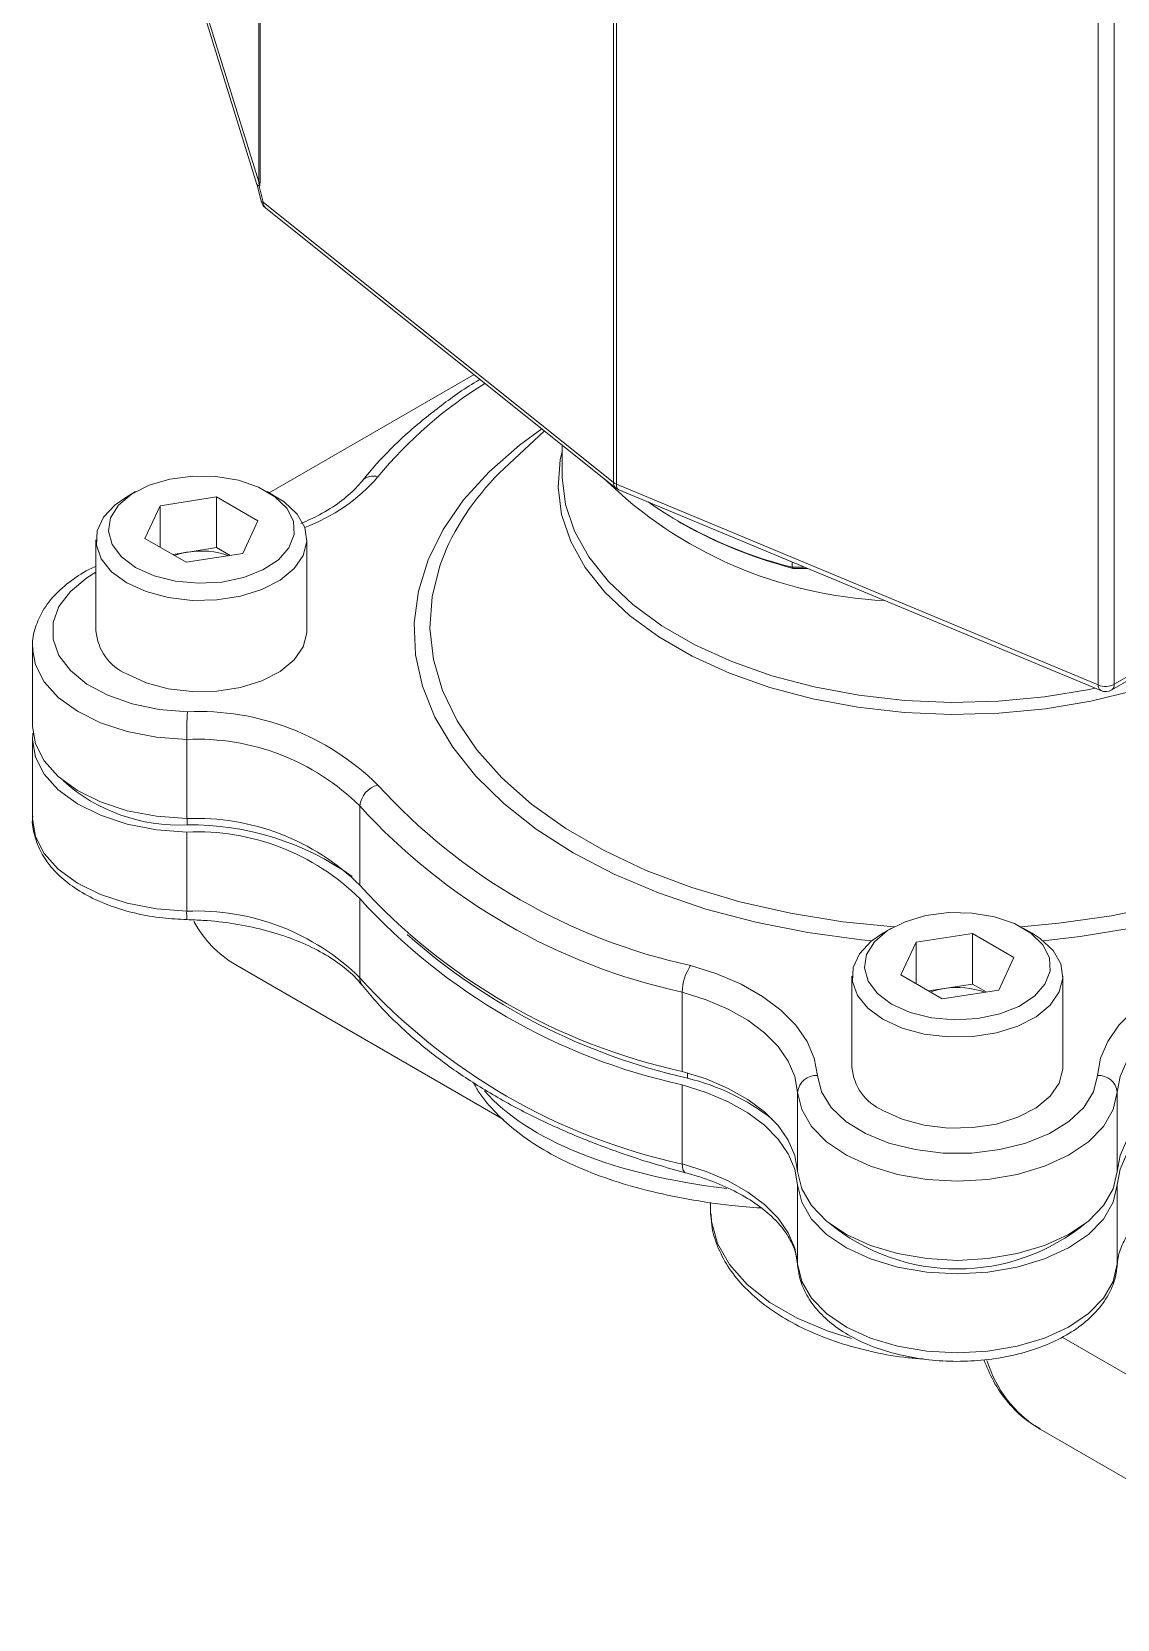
# Model space of a CAD drawing. Header units: millimetres. Extents: x 57 to 386, y 23 to 272.
# Drawn here: x 194.3 to 238, y 23.1 to 87.1 of the extents above; entities that cross this region are included whole.
import ezdxf

# ---------------------------------------------------------------- set-up
doc = ezdxf.new("R2010")
doc.units = ezdxf.units.MM

msp = doc.modelspace()

# ---------------------------------------------------------------- linework, layer by layer
at = {"color": 7, "lineweight": 5}
for p, q in [((203.418, 81.028), (203.418, 111.938)), ((203.47, 111.903), (203.47, 80.993)), ((217.718, 68.91), (217.718, 97.726)), ((217.831, 97.661), (217.831, 68.845)), ((237.255, 60.75), (237.255, 92.35)), ((237.901, 92.38), (237.901, 60.779)), ((201.06, 88.302), (203.344, 80.925)), ((201.184, 88.246), (203.418, 81.028)), ((203.34, 80.921), (203.349, 80.903)), ((203.35, 80.903), (203.514, 80.251)), ((203.431, 80.85), (203.594, 80.204)), ((203.594, 80.204), (217.718, 68.91)), ((203.687, 79.983), (217.812, 68.688)), ((212.096, 73.259), (203.843, 68.495)), ((237.901, 60.779), (259.219, 73.086)), ((237.797, 60.551), (259.116, 72.857)), ((214.935, 70.988), (213.506, 69.656)), ((215.643, 70.422), (215.643, 69.245)), ((198.457, 68.542), (198.103, 68.338)), ((204.114, 68.338), (203.761, 68.542)), ((217.831, 68.845), (237.255, 60.75)), ((217.931, 68.617), (237.355, 60.522)), ((198.831, 66.659), (199.441, 67.974)), ((199.441, 67.974), (201.719, 68.326)), ((199.441, 66.307), (199.441, 67.974)), ((203.386, 67.364), (201.719, 68.326)), ((201.719, 66.285), (201.719, 68.326)), ((202.776, 66.049), (203.386, 67.364)), ((220.308, 67.35), (220.45, 67.269)), ((196.859, 66.603), (196.859, 62.929)), ((198.831, 66.659), (200.498, 65.697)), ((205.359, 62.929), (205.359, 66.603)), ((199.953, 66.012), (200.58, 66.109)), ((202.776, 66.049), (200.498, 65.697)), ((200.58, 66.109), (201.719, 66.285)), ((202.265, 65.97), (201.719, 66.285)), ((224.915, 65.498), (224.915, 65.707)), ((224.915, 65.498), (225.416, 65.498)), ((224.915, 65.498), (224.959, 65.45)), ((225.531, 65.45), (224.959, 65.45)), ((194.303, 62.276), (194.303, 59.083)), ((194.305, 62.197), (194.303, 62.276)), ((194.303, 58.544), (194.303, 55.351)), ((200.515, 55.365), (200.515, 58.557)), ((207.493, 55.874), (207.493, 52.681)), ((200.515, 51.633), (200.515, 54.826)), ((207.493, 48.949), (207.493, 52.142)), ((228.926, 50.952), (228.572, 50.748)), ((229.911, 50.384), (232.188, 50.737)), ((233.855, 49.774), (232.188, 50.737)), ((232.188, 48.695), (232.188, 50.737)), ((234.584, 50.748), (234.23, 50.952)), ((229.3, 49.07), (229.911, 50.384)), ((229.911, 48.717), (229.911, 50.384)), ((202.489, 49.472), (213.277, 43.244)), ((233.245, 48.459), (233.855, 49.774)), ((227.328, 49.014), (227.328, 45.339)), ((229.3, 49.07), (230.968, 48.107)), ((231.049, 48.519), (232.188, 48.695)), ((232.734, 48.38), (232.188, 48.695)), ((235.828, 45.339), (235.828, 49.014)), ((220.488, 45.179), (220.488, 48.372)), ((230.422, 48.422), (231.049, 48.519)), ((233.245, 48.459), (230.968, 48.107)), ((220.488, 41.448), (220.488, 44.64)), ((225.137, 44.344), (225.137, 41.151)), ((238.019, 41.151), (238.019, 44.344)), ((225.137, 37.419), (225.137, 40.612)), ((238.019, 37.419), (238.019, 40.612)), ((221.628, 39.9), (221.628, 39.6)), ((221.628, 39.6), (221.631, 39.459)), ((234.91, 30.756), (248.168, 23.102))]:
    msp.add_line(p, q, dxfattribs=at)
at = {"color": 8, "lineweight": 5}
for p, q in [((200.534, 55.114), (200.534, 55.364)), ((220.697, 44.902), (220.697, 45.121)), ((245.579, 28.825), (235.795, 34.473))]:
    msp.add_line(p, q, dxfattribs=at)
at = {"color": 8, "lineweight": 5, "flags": 128}
for points in [[(228.124, 50.443), (227.714, 50.484), (225.553, 50.773), (223.454, 51.187), (221.438, 51.722), (219.526, 52.372), (217.737, 53.13), (216.091, 53.988), (214.604, 54.939), (213.291, 55.971), (212.165, 57.075), (211.239, 58.239), (210.521, 59.451), (210.02, 60.698), (209.74, 61.969), (209.683, 63.249), (209.852, 64.526), (210.243, 65.787), (210.854, 67.018), (211.677, 68.208), (212.704, 69.343), (213.925, 70.412), (214.827, 71.074)], [(238.714, 60.527), (236.958, 60.099), (235.126, 59.793), (233.244, 59.614), (231.339, 59.565), (229.438, 59.647), (227.566, 59.857), (225.751, 60.194), (224.018, 60.653), (222.391, 61.227), (220.892, 61.908), (219.544, 62.686), (218.365, 63.551), (217.371, 64.49), (216.576, 65.491), (215.992, 66.539), (215.627, 67.619), (215.486, 68.717), (215.571, 69.817), (215.643, 70.155)], [(215.643, 69.245), (215.645, 69.109), (215.784, 68.022), (216.146, 66.952), (216.724, 65.914), (217.511, 64.924), (218.495, 63.993), (219.662, 63.137), (220.997, 62.366), (222.481, 61.692), (224.092, 61.124), (225.809, 60.67), (227.606, 60.336), (229.459, 60.128), (231.342, 60.047), (233.228, 60.095), (235.091, 60.272), (236.905, 60.575), (237.12, 60.62)], [(217.831, 68.845), (217.837, 68.769), (217.853, 68.706), (217.88, 68.657), (217.917, 68.624), (217.931, 68.617)], [(251.346, 68.372), (251.917, 67.619), (252.635, 66.407), (253.136, 65.159), (253.416, 63.889), (253.473, 62.608), (253.304, 61.331), (252.913, 60.071), (252.302, 58.839), (251.479, 57.65), (250.452, 56.515), (249.231, 55.445), (247.829, 54.453), (246.26, 53.547), (244.541, 52.738), (242.689, 52.033), (240.722, 51.44), (238.662, 50.965), (236.529, 50.613), (235.032, 50.443)], [(210.97, 66.207), (210.713, 65.547), (210.404, 64.296), (210.32, 63.034), (210.46, 61.773), (210.825, 60.527), (211.41, 59.309), (212.208, 58.133), (213.212, 57.01), (214.41, 55.952), (215.791, 54.972), (217.339, 54.078), (219.037, 53.281), (220.869, 52.589), (222.814, 52.01), (224.852, 51.549), (226.962, 51.211), (229.025, 51.007)], [(234.131, 51.007), (235.658, 51.147), (237.782, 51.453), (239.84, 51.883), (241.81, 52.434), (243.672, 53.098), (245.406, 53.869), (246.993, 54.74), (248.417, 55.699), (249.662, 56.739), (250.716, 57.846), (251.566, 59.011), (252.205, 60.219), (252.625, 61.459), (252.822, 62.718), (252.794, 63.981), (252.541, 65.236), (252.183, 66.214)], [(196.859, 65.291), (196.49, 65.068), (195.826, 64.524), (195.367, 63.913), (195.133, 63.262), (195.133, 62.596), (195.367, 61.944), (195.826, 61.333), (196.49, 60.789), (197.332, 60.334), (198.316, 59.988), (199.402, 59.764), (200.544, 59.672)], [(200.515, 58.557), (199.292, 58.651), (198.121, 58.878), (197.047, 59.229), (196.109, 59.693), (195.341, 60.251), (194.772, 60.883), (194.421, 61.566), (194.305, 62.197)], [(194.303, 55.351), (194.421, 54.642), (194.772, 53.959), (195.341, 53.326), (196.109, 52.768), (197.047, 52.305), (198.121, 51.954), (199.292, 51.727), (200.515, 51.633)], [(220.616, 41.094), (220.586, 41.109), (220.545, 41.155), (220.514, 41.23), (220.495, 41.328), (220.488, 41.448)], [(221.631, 39.459), (221.661, 39.132), (221.908, 38.246), (222.392, 37.393), (223.099, 36.594), (224.014, 35.868), (225.113, 35.234), (226.371, 34.706), (227.313, 34.411)]]:
    msp.add_lwpolyline(points, dxfattribs=at)
at = {"color": 7, "lineweight": 5, "flags": 128}
for points in [[(198.457, 65.481), (199.2, 65.148), (200.062, 64.933), (200.991, 64.848), (201.927, 64.899), (202.811, 65.083), (203.589, 65.388), (204.21, 65.795), (204.637, 66.278), (204.842, 66.808), (204.813, 67.35), (204.55, 67.871), (204.072, 68.338), (203.407, 68.722), (202.598, 68.998), (201.695, 69.15), (200.756, 69.167), (199.838, 69.048), (199.001, 68.802), (198.296, 68.443), (197.767, 67.994), (197.449, 67.484), (197.361, 66.943), (197.508, 66.408), (197.881, 65.909), (198.457, 65.481)], [(198.103, 68.338), (197.627, 68.01), (197.159, 67.509), (196.904, 66.959), (196.875, 66.389), (197.074, 65.831), (197.491, 65.315), (198.104, 64.868)], [(198.104, 64.868), (198.878, 64.515), (199.772, 64.274), (200.738, 64.159), (201.725, 64.176), (202.678, 64.323), (203.546, 64.593), (204.284, 64.972), (204.85, 65.439), (205.214, 65.968), (205.357, 66.532), (205.271, 67.099), (204.961, 67.64), (204.442, 68.125), (204.114, 68.338)], [(198.104, 61.194), (198.878, 60.841), (199.772, 60.6), (200.738, 60.485), (201.725, 60.501), (202.678, 60.649), (203.546, 60.919), (204.284, 61.298), (204.85, 61.764), (205.214, 62.294), (205.357, 62.857), (205.359, 62.929)], [(200.515, 55.365), (199.292, 55.458), (198.121, 55.685), (197.047, 56.037), (196.109, 56.5), (195.341, 57.058), (194.772, 57.69), (194.421, 58.373), (194.303, 59.083)], [(194.32, 58.813), (194.303, 58.544), (194.421, 57.835), (194.772, 57.151), (195.341, 56.519), (196.109, 55.961), (197.047, 55.498), (198.121, 55.146), (199.292, 54.92), (200.515, 54.826)], [(228.926, 47.891), (229.669, 47.559), (230.532, 47.343), (231.46, 47.258), (232.396, 47.309), (233.28, 47.493), (234.058, 47.798), (234.679, 48.205), (235.106, 48.689), (235.311, 49.218), (235.282, 49.761), (235.02, 50.282), (234.541, 50.749), (233.876, 51.133), (233.067, 51.409), (232.165, 51.56), (231.225, 51.577), (230.308, 51.459), (229.47, 51.212), (228.765, 50.854), (228.237, 50.405), (227.918, 49.894), (227.83, 49.354), (227.977, 48.818), (228.35, 48.32), (228.926, 47.891)], [(228.572, 50.748), (228.097, 50.421), (227.628, 49.92), (227.373, 49.369), (227.344, 48.8), (227.544, 48.242), (227.961, 47.726), (228.573, 47.279)], [(228.573, 47.279), (229.347, 46.926), (230.241, 46.685), (231.208, 46.57), (232.194, 46.586), (233.147, 46.734), (234.016, 47.004), (234.753, 47.383), (235.319, 47.849), (235.683, 48.379), (235.826, 48.942), (235.74, 49.51), (235.43, 50.051), (234.912, 50.535), (234.584, 50.748)], [(220.823, 49.445), (221.887, 49.109), (222.86, 48.692), (223.726, 48.201), (224.466, 47.647), (225.067, 47.039), (225.518, 46.389), (225.809, 45.71), (225.937, 45.013)], [(237.219, 45.013), (237.346, 45.71), (237.638, 46.389), (238.089, 47.039), (238.69, 47.647), (239.43, 48.201), (240.295, 48.692), (241.269, 49.109), (242.333, 49.445)], [(225.137, 44.344), (225.022, 44.976), (224.756, 45.594), (224.347, 46.185), (223.8, 46.737), (223.127, 47.241), (222.341, 47.687), (221.455, 48.067), (220.488, 48.372)], [(242.668, 48.372), (241.7, 48.067), (240.815, 47.687), (240.029, 47.241), (239.356, 46.737), (238.809, 46.185), (238.4, 45.594), (238.134, 44.976), (238.019, 44.344)], [(225.137, 41.151), (225.022, 41.784), (224.756, 42.401), (224.347, 42.992), (223.8, 43.545), (223.127, 44.049), (222.341, 44.495), (221.455, 44.874), (220.488, 45.179)], [(225.937, 45.013), (226.096, 44.354), (226.484, 43.727), (227.084, 43.159), (227.872, 42.673), (228.814, 42.289), (229.872, 42.025), (231.001, 41.889), (232.154, 41.889), (233.284, 42.025), (234.341, 42.289), (235.284, 42.673), (236.072, 43.159), (236.672, 43.727), (237.06, 44.354), (237.219, 45.013)], [(228.573, 43.604), (229.347, 43.251), (230.241, 43.01), (231.208, 42.895), (232.194, 42.912), (233.147, 43.059), (234.016, 43.33), (234.753, 43.708), (235.319, 44.175), (235.683, 44.704), (235.826, 45.268), (235.828, 45.339)], [(242.668, 45.179), (241.7, 44.874), (240.815, 44.495), (240.029, 44.049), (239.356, 43.545), (238.809, 42.992), (238.4, 42.401), (238.134, 41.784), (238.019, 41.151)], [(220.488, 44.64), (221.455, 44.335), (222.341, 43.956), (223.127, 43.51), (223.8, 43.006), (224.347, 42.453), (224.756, 41.862), (225.022, 41.245), (225.137, 40.612)], [(238.019, 44.344), (237.856, 43.637), (237.463, 42.961), (236.855, 42.342), (236.052, 41.8), (235.086, 41.357), (233.99, 41.028), (232.807, 40.825), (231.578, 40.757), (230.349, 40.825), (229.165, 41.028), (228.07, 41.357), (227.104, 41.8), (226.301, 42.342), (225.692, 42.961), (225.3, 43.637), (225.137, 44.344)], [(238.019, 40.612), (238.134, 41.245), (238.4, 41.862), (238.809, 42.453), (239.356, 43.006), (240.029, 43.51), (240.815, 43.956), (241.7, 44.335), (242.668, 44.64)], [(220.488, 41.448), (221.455, 41.142), (222.341, 40.763), (223.127, 40.317), (223.8, 39.813), (224.347, 39.261), (224.756, 38.67), (225.022, 38.052), (225.137, 37.419)], [(238.019, 41.151), (237.856, 40.444), (237.463, 39.769), (236.855, 39.149), (236.052, 38.607), (235.086, 38.164), (233.99, 37.835), (232.807, 37.633), (231.578, 37.565), (230.349, 37.633), (229.165, 37.835), (228.07, 38.164), (227.104, 38.607), (226.301, 39.149), (225.692, 39.769), (225.3, 40.444), (225.137, 41.151)], [(225.137, 40.612), (225.3, 39.906), (225.692, 39.23), (226.301, 38.61), (227.104, 38.068), (228.07, 37.625), (229.165, 37.296), (230.349, 37.094), (231.578, 37.026), (232.807, 37.094), (233.99, 37.296), (235.086, 37.625), (236.052, 38.068), (236.855, 38.61), (237.463, 39.23), (237.856, 39.906), (238.019, 40.612)], [(225.137, 37.419), (225.3, 36.713), (225.692, 36.037), (226.301, 35.417), (227.104, 34.876), (228.07, 34.432), (229.165, 34.103), (230.349, 33.901), (231.578, 33.833), (232.807, 33.901), (233.99, 34.103), (235.086, 34.432), (236.052, 34.876), (236.855, 35.417), (237.463, 36.037), (237.856, 36.713), (238.019, 37.419)]]:
    msp.add_lwpolyline(points, dxfattribs=at)
at = {"color": 7, "lineweight": 5}
for centre, radius, start, end in [((203.212, 80.668), 0.415, 51.53332, 60.18589), ((202.917, 80.722), 0.53, 14.01451, 17.32076), ((203.999, 80.373), 0.5, 194.16067, 231.35241), ((220.604, 61.779), 10.604, 132.02388, 155.31536), ((229.446, 81.457), 17.325, 225.62847, 267.36356), ((218.008, 69.28), 0.47, 232.04593, 247.95945), ((218.124, 69.079), 0.5, 231.35241, 247.37565), ((229.147, 82.572), 17.591, 235.20514, 256.07942), ((229.64, 83.555), 18.7, 240.56312, 255.50165), ((201.015, 63.204), 2.937, 98.51564, 109.68349), ((201.106, 62.812), 3.338, 70.64604, 99.06653), ((198.927, 63.099), 2.075, 184.69536, 246.62469), ((237.545, 61.475), 0.782, 248.20285, 297.10071), ((237.547, 60.984), 0.5, 247.37565, 299.99731), ((221.952, 58.56), 21.436, 177.02577, 180.0067), ((201.001, 49.405), 10.277, 45.37789, 92.54844), ((200.931, 49.224), 9.343, 45.37779, 92.54849), ((200.196, 62.074), 6.968, 227.9741, 272.77351), ((208.45, 55.787), 0.96, 103.84969, 174.85467), ((225.892, 72.778), 23.878, 222.26165, 257.74373), ((225.715, 72.432), 24.621, 222.26166, 257.74372), ((200.931, 46.031), 9.343, 45.37779, 92.54849), ((200.668, 43.891), 11.224, 54.51879, 90.68471), ((200.931, 45.492), 9.343, 45.37779, 92.54849), ((225.715, 69.239), 24.621, 222.26166, 257.74372), ((225.715, 68.7), 24.621, 222.26166, 257.74372), ((200.931, 42.3), 9.343, 45.37779, 92.54849), ((204.821, 53.406), 4.573, 208.59071, 239.34588), ((226.406, 69.953), 25.693, 228.56027, 257.16338), ((222.435, 48.353), 1.947, 145.90444, 179.44911), ((225.715, 65.507), 24.621, 222.26166, 257.74372), ((231.484, 45.614), 2.937, 98.51567, 109.68346), ((231.576, 45.223), 3.338, 70.64605, 99.06649), ((218.591, 36.175), 8.978, 52.19088, 76.43159), ((225.888, 44.259), 0.756, 86.32262, 173.59803), ((229.396, 45.509), 2.075, 184.6955, 246.6246), ((237.268, 44.259), 0.756, 6.40164, 93.67741), ((231.578, 45.392), 8.173, 230.33822, 309.66177)]:
    msp.add_arc(centre, radius, start, end, dxfattribs=at)
at = {"color": 8, "lineweight": 5}
for centre, radius, start, end in [((203.593, 80.294), 0.0894, 208.57085, 270.5835), ((203.865, 80.188), 0.272, 176.5514, 229.0496), ((221.878, 57.849), 17.719, 121.81488, 140.42533), ((202.773, 73.867), 7.214, 290.25891, 319.03306), ((208.023, 68.59), 0.582, 70.2298, 137.19871), ((217.99, 68.893), 0.272, 176.55121, 229.05), ((237.667, 60.747), 0.236, 303.49791, 7.81453), ((237.48, 60.713), 0.228, 170.79186, 236.8023), ((202.693, 51.542), 2.18, 177.60047, 186.50675), ((207.975, 48.939), 0.482, 178.79562, 217.83851), ((237.52, 34.985), 4.97, 197.00427, 238.31414)]:
    msp.add_arc(centre, radius, start, end, dxfattribs=at)
for centre, major_axis, ratio, start_param, end_param in [((203.829, 81.049), (0.485, 0.123), 0.261023, 3.155298, 3.658406), ((203.829, 81.049), (0.478, 0.148), 0.298665, 3.125548, 3.643526), ((231.578, 49.829), (20.229, 3.026), 0.450621, 3.422724, 4.168579)]:
    msp.add_ellipse(centre, major_axis=major_axis, ratio=ratio, start_param=start_param, end_param=end_param, dxfattribs=at)
at = {"color": 7, "lineweight": 5}
for centre, major_axis, ratio, start_param, end_param in [((199.393, 95.376), (-4.031, 14.496), 0.01626, 3.133658, 3.28036), ((199.799, 95.545), (-3.64, 14.694), 0.032776, 3.126448, 3.273151)]:
    msp.add_ellipse(centre, major_axis=major_axis, ratio=ratio, start_param=start_param, end_param=end_param, dxfattribs=at)
for points, knots in [([(212.337, 73.065), (212.291, 73.039), (211.694, 72.697), (210.678, 71.959), (209.319, 70.853), (208.312, 69.848), (207.782, 69.21), (207.595, 68.983)], [0, 0, 0, 0, 0.023025, 0.298355, 0.573726, 0.848881, 1, 1, 1, 1]), ([(207.595, 68.983), (207.51, 68.883), (207.259, 68.587), (206.705, 68.115), (205.959, 67.629), (205.375, 67.372), (205.117, 67.259)], [0, 0, 0, 0, 0.155117, 0.458968, 0.761026, 1, 1, 1, 1]), ([(196.859, 65.53), (196.842, 65.523), (196.501, 65.39), (195.939, 65.028), (195.22, 64.445), (194.706, 63.782), (194.398, 63.069), (194.272, 62.527), (194.314, 62.226), (194.321, 62.178)], [0, 0, 0, 0, 0.010075, 0.208517, 0.408405, 0.607027, 0.779705, 0.964091, 1, 1, 1, 1]), ([(194.315, 55.473), (194.311, 55.448), (194.265, 55.183), (194.371, 54.666), (194.634, 53.971), (195.093, 53.33), (195.715, 52.751), (196.499, 52.247), (197.421, 51.834), (198.448, 51.531), (199.496, 51.344), (200.201, 51.311), (200.528, 51.295)], [0, 0, 0, 0, 0.0105164, 0.1161102, 0.2206312, 0.3270817, 0.4375714, 0.5517419, 0.6677533, 0.7838955, 0.8996921, 1, 1, 1, 1]), ([(200.528, 51.295), (200.746, 51.287), (201.385, 51.265), (202.429, 51.145), (203.615, 50.902), (204.713, 50.56), (205.696, 50.133), (206.536, 49.635), (207.172, 49.129), (207.467, 48.79), (207.595, 48.644)], [0, 0, 0, 0, 0.07211, 0.210584, 0.348886, 0.486729, 0.623955, 0.760484, 0.896454, 1, 1, 1, 1]), ([(207.595, 48.644), (207.775, 48.425), (208.295, 47.797), (209.289, 46.806), (210.624, 45.696), (212.12, 44.662), (213.762, 43.709), (215.538, 42.845), (217.434, 42.077), (219.141, 41.502), (220.226, 41.202), (220.617, 41.094)], [0, 0, 0, 0, 0.065606, 0.188621, 0.311924, 0.435507, 0.55922, 0.682951, 0.806637, 0.930258, 1, 1, 1, 1]), ([(212.076, 44.723), (212.146, 44.594), (212.384, 44.155), (212.975, 43.483), (213.841, 42.702), (214.9, 41.994), (216.131, 41.363), (217.524, 40.819), (219.056, 40.367), (220.711, 40.018), (222.248, 39.782), (223.265, 39.705), (223.662, 39.675)], [0, 0, 0, 0, 0.042034, 0.143549, 0.249061, 0.358692, 0.471369, 0.585562, 0.699985, 0.813952, 0.927284, 1, 1, 1, 1]), ([(220.617, 41.094), (220.812, 41.039), (221.378, 40.879), (222.24, 40.544), (223.141, 40.073), (223.887, 39.541), (224.467, 38.97), (224.87, 38.379), (225.083, 37.85), (225.122, 37.521), (225.138, 37.386)], [0, 0, 0, 0, 0.072527, 0.211235, 0.349363, 0.486832, 0.624031, 0.76169, 0.901919, 1, 1, 1, 1]), ([(238.018, 37.386), (238.028, 37.483), (238.058, 37.774), (238.224, 38.257), (238.592, 38.849), (239.088, 39.385), (239.52, 39.707), (239.704, 39.844)], [0, 0, 0, 0, 0.119166, 0.355573, 0.581756, 0.8222, 1, 1, 1, 1]), ([(221.657, 39.436), (221.658, 39.287), (221.663, 38.846), (221.887, 38.128), (222.303, 37.308), (222.91, 36.538), (223.689, 35.826), (224.632, 35.188), (225.717, 34.638), (226.921, 34.187), (228.217, 33.851), (229.322, 33.649), (229.995, 33.604), (230.202, 33.59)], [0, 0, 0, 0, 0.049027, 0.144779, 0.241176, 0.339565, 0.440223, 0.542527, 0.645598, 0.748748, 0.851719, 0.954489, 1, 1, 1, 1]), ([(225.138, 37.386), (225.155, 37.235), (225.2, 36.842), (225.439, 36.23), (225.877, 35.584), (226.486, 35), (227.257, 34.488), (228.168, 34.067), (229.188, 33.753), (230.281, 33.554), (231.411, 33.476), (232.546, 33.519), (233.653, 33.682), (234.7, 33.964), (235.657, 34.359), (236.495, 34.864), (237.184, 35.47), (237.67, 36.14), (237.945, 36.792), (237.996, 37.206), (238.018, 37.386)], [0, 0, 0, 0, 0.0334226, 0.0867839, 0.1409061, 0.197047, 0.2551215, 0.3142177, 0.3734339, 0.4324779, 0.491377, 0.5502468, 0.6092143, 0.6684031, 0.7279687, 0.7880224, 0.848463, 0.9083624, 0.9603151, 1, 1, 1, 1]), ([(232.643, 33.561), (232.763, 33.269), (233.022, 32.634), (233.601, 31.826), (234.238, 31.173), (234.718, 30.893), (234.912, 30.779)], [0, 0, 0, 0, 0.2429861, 0.5293055, 0.8101455, 1, 1, 1, 1])]:
    msp.add_open_spline(points, degree=3, knots=knots, dxfattribs=at)

doc.saveas('drawing.dxf')
